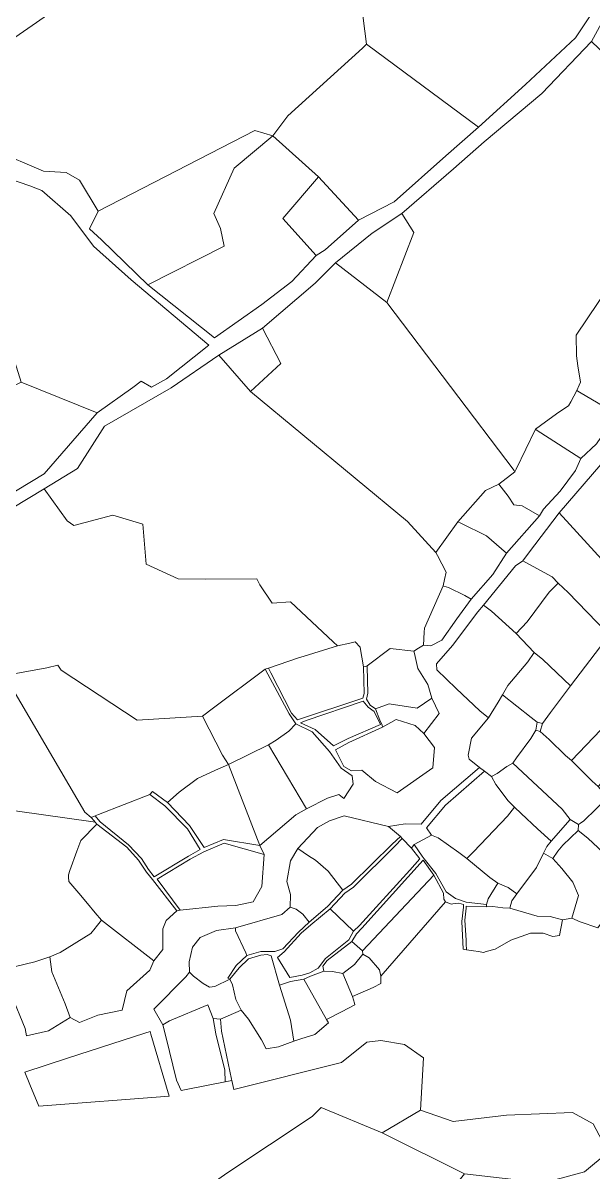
# Model space of a CAD drawing. Header units: metres. Extents: x 542555 to 550520, y 1840485 to 1846995.
# Drawn here: x 549299 to 549451.6, y 1843062.6 to 1843370.3 of the extents above; entities that cross this region are included whole.
import ezdxf

# ---------------------------------------------------------------- set-up
doc = ezdxf.new("R2010")
doc.units = ezdxf.units.M
doc.header["$MEASUREMENT"] = 0
doc.layers.add('Level 30', color=7, linetype='Continuous', lineweight=0)

msp = doc.modelspace()

# ---------------------------------------------------------------- linework, layer by layer
at = {"layer": 'Level 30', "color": 7, "linetype": 'Continuous', "lineweight": 0, "flags": 128}
for points in [[(549424.18, 1843422.76), (549471.02, 1843411.04), (549452.26, 1843374.33), (549446.87, 1843366.35), (549433.49, 1843353.82), (549420.94, 1843342.46), (549390.97, 1843364.6), (549386.65, 1843398.08), (549395.66, 1843400.33), (549401.95, 1843409.93), (549404.04, 1843411.06), (549411, 1843410.89), (549424.18, 1843422.76)], [(549498.46, 1843402.5), (549501.01, 1843397.12), (549492.32, 1843381.28), (549484.08, 1843373.01), (549473.22, 1843364.45), (549464.21, 1843356.32), (549461.06, 1843355.95), (549456.8964, 1843359.8862), (549451.17, 1843365.3), (549458.15, 1843378.17), (549465.92, 1843393.87), (549476.21, 1843413.94), (549481.48, 1843418.64), (549481.7522, 1843418.4803), (549489.25, 1843414.08), (549498.46, 1843402.5)], [(549369.91, 1843345.44), (549365.93, 1843340.06), (549361.06, 1843341.52), (549319.18, 1843319.94), (549314.18, 1843328.22), (549310.6, 1843330.32), (549304.49, 1843330.69), (549291.52, 1843336.18), (549282.8741, 1843354.9098), (549282.2, 1843356.37), (549315.99, 1843379.8), (549338.43, 1843376.78), (549381.72, 1843409.55), (549386.65, 1843398.08), (549390.97, 1843364.6), (549389.857, 1843363.5874), (549369.91, 1843345.44)], [(549420.94, 1843342.46), (549412.201, 1843334.7088), (549398.38, 1843322.45), (549388.81, 1843317.57), (549378.13, 1843329.12), (549365.93, 1843340.06), (549369.91, 1843345.44), (549389.857, 1843363.5874), (549390.97, 1843364.6), (549420.94, 1843342.46)], [(549352.85, 1843310.57), (549332.44, 1843300.28), (549320.07, 1843312.27), (549316.83, 1843315.23), (549319.18, 1843319.94), (549361.06, 1843341.52), (549365.93, 1843340.06), (549355.55, 1843331.41), (549350.14, 1843319.34), (549351.87, 1843315.31), (549352.85, 1843310.57)], [(549365.93, 1843340.06), (549378.13, 1843329.12), (549368.55, 1843317.99), (549377.51, 1843308.13), (549371, 1843301.09), (549363, 1843295.01), (549350.32, 1843286.08), (549332.44, 1843300.28), (549352.85, 1843310.57), (549351.87, 1843315.31), (549350.14, 1843319.34), (549355.55, 1843331.41), (549365.93, 1843340.06)], [(549317.9, 1843310.57), (549327.96, 1843301.59), (549348.81, 1843284.12), (549337.4, 1843275.06), (549333.43, 1843272.91), (549330.66, 1843274.44), (549328.41, 1843272.8), (549318.89, 1843266.01), (549298.58, 1843274.21), (549294.24, 1843287.93), (549295.02, 1843292.88), (549289.57, 1843301.5), (549295.15, 1843305.42), (549288.82, 1843330.81), (549300.82, 1843326.72), (549304.06, 1843325.47), (549311.8, 1843318.74), (549317.9, 1843310.57)], [(549378.13, 1843329.12), (549388.81, 1843317.57), (549379.88, 1843309.56), (549377.51, 1843308.13), (549368.55, 1843317.99), (549378.13, 1843329.12)], [(549403.65, 1843314.26), (549396.4, 1843295.54), (549382.64, 1843306.09), (549392.47, 1843314.1), (549400.43, 1843319.29), (549403.65, 1843314.26)], [(549396.4, 1843295.54), (549430.4554, 1843250.5599), (549430.69, 1843250.25), (549426.35, 1843246.89), (549422.8, 1843245.19), (549415.38, 1843236.84), (549409.56, 1843228.61), (549401.96, 1843236.95), (549359.95, 1843271.7), (549368.02, 1843279.19), (549363.1, 1843288.66), (549377.23, 1843300.71), (549382.64, 1843306.09), (549396.4, 1843295.54)], [(549475.7, 1843290.04), (549475.78, 1843287.95), (549472.45, 1843283.03), (549471.32, 1843280.59), (549462.77, 1843269.29), (549457.99, 1843265.61), (549447.9733, 1843271.512), (549447.23, 1843271.95), (549447.8627, 1843273.3594), (549448.24, 1843274.2), (549447.5483, 1843278.608), (549447.14, 1843281.21), (549447.06, 1843286.76), (549455.95, 1843299.87), (549457.27, 1843299.44), (549461.78, 1843297.09), (549469.64, 1843293.21), (549474.42, 1843290.63), (549475.7, 1843290.04)], [(549368.02, 1843279.19), (549359.95, 1843271.7), (549351.46, 1843281.41), (549363.1, 1843288.66), (549368.02, 1843279.19)], [(549409.56, 1843228.61), (549409.9493, 1843227.8721), (549412.33, 1843223.36), (549411.8708, 1843221.3827), (549411.48, 1843219.7), (549406.47, 1843208.41), (549406.4195, 1843207.3655), (549406.25, 1843203.86), (549404.8697, 1843203.0276), (549403.63, 1843202.28), (549397.27, 1843202.96), (549391.13, 1843198.28), (549391.0634, 1843198.264), (549390.17, 1843198.05), (549389.3118, 1843203.1991), (549389.3, 1843203.27), (549387.92, 1843204.76), (549386.4693, 1843204.4159), (549383.24, 1843203.65), (549382.0328, 1843204.7759), (549370.63, 1843215.41), (549365.7, 1843215.09), (549362.45, 1843219.99), (549361.66, 1843221.61), (549347.83, 1843221.49), (549340.59, 1843221.63), (549332, 1843225.49), (549331.1, 1843236.23), (549323.09, 1843238.58), (549312.6, 1843235.84), (549310.84, 1843237.11), (549304.68, 1843245.66), (549313.61, 1843251.14), (549320.82, 1843262.44), (549338.7, 1843272.66), (549351.46, 1843281.41), (549359.95, 1843271.7), (549401.96, 1843236.95), (549409.56, 1843228.61)], [(549298.58, 1843274.21), (549318.89, 1843266.01), (549304.7, 1843249.64), (549285.87, 1843238.38), (549275.36, 1843233.38), (549264.98, 1843257.97), (549298.58, 1843274.21)], [(549447.23, 1843271.95), (549447.9733, 1843271.512), (549457.99, 1843265.61), (549456.16, 1843263.04), (549452.53, 1843257.67), (549448.34, 1843253.82), (549436.4176, 1843261.4613), (549436.17, 1843261.62), (549438.8781, 1843263.5753), (549442.43, 1843266.14), (549444.99, 1843267.83), (549445.6145, 1843268.9786), (549447.23, 1843271.95)], [(549436.17, 1843261.62), (549436.4176, 1843261.4613), (549448.34, 1843253.82), (549446.92, 1843250.54), (549442.83, 1843245), (549438.33, 1843240.21), (549437.27, 1843238.41), (549432.65, 1843241.12), (549430.37, 1843241.42), (549428.91, 1843243.67), (549426.35, 1843246.89), (549430.69, 1843250.25), (549431.0355, 1843250.9668), (549436.17, 1843261.62)], [(549457.29, 1843250.19), (549461.76, 1843246.06), (549465.52, 1843242.68), (549467.58, 1843240.57), (549458.88, 1843229.59), (549456.78, 1843227.47), (549454.82, 1843225.76), (549442.52, 1843239.28), (549453.71, 1843252.22), (549457.29, 1843250.19)], [(549426.35, 1843246.89), (549428.91, 1843243.67), (549430.37, 1843241.42), (549432.65, 1843241.12), (549437.27, 1843238.41), (549428.4, 1843228.48), (549423.12, 1843233.07), (549416.1743, 1843236.4531), (549415.38, 1843236.84), (549422.8, 1843245.19), (549426.35, 1843246.89)], [(549454.82, 1843225.76), (549462.85, 1843216.1), (549461.02, 1843213.09), (549459.51, 1843211.01), (549457.52, 1843208.45), (549455.22, 1843207.34), (549444.98, 1843217.97), (549442.27, 1843220.43), (549440.67, 1843222.15), (549435.55, 1843224.88), (549432.8, 1843226.38), (549434.36, 1843228.49), (549442.52, 1843239.28), (549454.82, 1843225.76)], [(549415.38, 1843236.84), (549416.1743, 1843236.4531), (549423.12, 1843233.07), (549428.4, 1843228.48), (549424.81, 1843222.75), (549418.94, 1843216.15), (549417.3, 1843217.17), (549412.96, 1843219.3), (549411.6551, 1843219.6527), (549411.48, 1843219.7), (549411.8708, 1843221.3827), (549412.33, 1843223.36), (549409.9493, 1843227.8721), (549409.56, 1843228.61), (549415.38, 1843236.84)], [(549432.8, 1843226.38), (549435.55, 1843224.88), (549440.67, 1843222.15), (549442.27, 1843220.43), (549439.87, 1843217.99), (549433.93, 1843210.08), (549431.05, 1843206.99), (549424.45, 1843212.92), (549422.27, 1843214.51), (549430.84, 1843225.04), (549432.8, 1843226.38)], [(549411.48, 1843219.7), (549411.6551, 1843219.6527), (549412.96, 1843219.3), (549417.3, 1843217.17), (549418.94, 1843216.15), (549415.14, 1843210.87), (549411.12, 1843205.18), (549408.15, 1843203.67), (549406.25, 1843203.86), (549406.4195, 1843207.3655), (549406.47, 1843208.41), (549411.48, 1843219.7)], [(549455.22, 1843207.34), (549454.77, 1843205), (549445.53, 1843192.98), (549438.15, 1843199.99), (549435.88, 1843201.92), (549431.05, 1843206.99), (549433.93, 1843210.08), (549439.87, 1843217.99), (549442.27, 1843220.43), (549444.98, 1843217.97), (549455.22, 1843207.34)], [(549428.78, 1843193.02), (549427.34, 1843190.53), (549426.23, 1843188.63), (549423.62, 1843184.43), (549421.34, 1843186.27), (549414.99, 1843192.26), (549409.75, 1843197.24), (549409.72, 1843198.83), (549414, 1843203.77), (549420.77, 1843212.72), (549422.27, 1843214.51), (549424.45, 1843212.92), (549431.05, 1843206.99), (549435.88, 1843201.92), (549434.12, 1843199.35), (549428.78, 1843193.02)], [(549390.17, 1843198.05), (549390.36, 1843190.89), (549390.03, 1843189.66), (549372.54, 1843183.89), (549370.88, 1843185.66), (549365.3348, 1843196.4713), (549364.72, 1843197.67), (549372.7792, 1843200.4428), (549373.12, 1843200.56), (549383.24, 1843203.65), (549386.4693, 1843204.4159), (549387.92, 1843204.76), (549389.3, 1843203.27), (549389.3118, 1843203.1991), (549390.17, 1843198.05)], [(549454.77, 1843205), (549466.2, 1843193.79), (549461.5, 1843189.43), (549445.88, 1843173.02), (549444.25, 1843174.36), (549439.82, 1843178.62), (549437.46, 1843180.79), (549438.05, 1843182.87), (549440.25, 1843185.82), (549445.53, 1843192.98), (549454.77, 1843205)], [(549397.05, 1843188.12), (549393.39, 1843186.83), (549391.99, 1843187.77), (549390.94, 1843189.4), (549391.3, 1843191.05), (549391.1357, 1843198.0368), (549391.13, 1843198.28), (549397.27, 1843202.96), (549403.63, 1843202.28), (549403.784, 1843201.6278), (549404.74, 1843197.58), (549407.43, 1843193.32), (549408.43, 1843189.64), (549404.54, 1843187), (549397.05, 1843188.12)], [(549435.88, 1843201.92), (549438.15, 1843199.99), (549445.53, 1843192.98), (549440.25, 1843185.82), (549438.05, 1843182.87), (549436.64, 1843183.27), (549435.07, 1843184.48), (549427.34, 1843190.53), (549428.78, 1843193.02), (549434.12, 1843199.35), (549435.88, 1843201.92)], [(549340.85, 1843164.48), (549337.71, 1843161.72), (549333.73, 1843164.69), (549332.98, 1843163.94), (549319.2251, 1843158.534), (549318.35, 1843158.19), (549317.32, 1843157.78), (549315.61, 1843159.17), (549294.16, 1843195.71), (549305.41, 1843197.75), (549308.34, 1843198.46), (549309.25, 1843197.16), (549329.58, 1843183.79), (549347.06, 1843184.88), (549352.44, 1843174.41), (549354.03, 1843171.96), (549350.57, 1843170.41), (549345.78, 1843168.14), (549340.85, 1843164.48)], [(549366.79, 1843178.39), (549364.77, 1843177.21), (549354.03, 1843171.96), (549352.44, 1843174.41), (549347.06, 1843184.88), (549350.0547, 1843187.1247), (549363.83, 1843197.45), (549364.5764, 1843196.0492), (549370.23, 1843185.44), (549372.03, 1843182.78), (549370.14, 1843180.88), (549366.79, 1843178.39)], [(549317.32, 1843157.78), (549318.0461, 1843156.8636), (549318.35, 1843156.48), (549317.8276, 1843156.554), (549291.18, 1843160.33), (549290.39, 1843171.67), (549282.41, 1843194.62), (549294.16, 1843195.71), (549315.61, 1843159.17), (549317.32, 1843157.78)], [(549471.49, 1843188.52), (549471.52, 1843186.47), (549452.94, 1843166.04), (549451.35, 1843167.48), (549447.76, 1843171.05), (549445.88, 1843173.02), (549461.5, 1843189.43), (549466.2, 1843193.79), (549470.74, 1843189.24), (549471.49, 1843188.52)], [(549382.1, 1843176.89), (549377.19, 1843181.26), (549373.27, 1843183.09), (549374.79, 1843183.72), (549390.11, 1843188.83), (549391.41, 1843187.29), (549393.04, 1843186.11), (549394.69, 1843182.64), (549386.03, 1843178.9), (549382.1, 1843176.89)], [(549408.43, 1843189.64), (549410.41, 1843185.58), (549406.34, 1843180.21), (549404.01, 1843182.35), (549398.91, 1843183.92), (549395.21, 1843181.95), (549395.14, 1843182.43), (549394.55, 1843183.82), (549393.39, 1843186.83), (549397.05, 1843188.12), (549404.54, 1843187), (549408.43, 1843189.64)], [(549436.64, 1843183.27), (549436.27, 1843181.11), (549434.93, 1843178.87), (549431.11, 1843173.7), (549430.14, 1843172.29), (549428.57, 1843171.43), (549425.98, 1843169.52), (549424.45, 1843168.75), (549422.57, 1843170.1), (549421.24, 1843171.11), (549418.48, 1843173.32), (549418.21, 1843174.43), (549419.06, 1843179), (549423.62, 1843184.43), (549426.23, 1843188.63), (549427.34, 1843190.53), (549435.07, 1843184.48), (549436.64, 1843183.27)], [(549376.4, 1843180.62), (549381.07, 1843175.4), (549384.23, 1843170.9), (549387.1, 1843168.92), (549387.41, 1843166.68), (549384.9, 1843162.8), (549383.53, 1843163.93), (549380.49, 1843162.94), (549374.9, 1843160.06), (549364.77, 1843177.21), (549366.79, 1843178.39), (549370.14, 1843180.88), (549372.03, 1843182.78), (549376.4, 1843180.62)], [(549409.2, 1843176.49), (549408.7, 1843171.05), (549399.14, 1843164.36), (549393.35, 1843167.39), (549389.75, 1843170.43), (549386.94, 1843170.23), (549384.93, 1843171.38), (549382.66, 1843175.84), (549386.23, 1843177.83), (549395.21, 1843181.95), (549398.91, 1843183.92), (549404.01, 1843182.35), (549406.34, 1843180.21), (549409.2, 1843176.49)], [(549436.64, 1843183.27), (549438.05, 1843182.87), (549437.46, 1843180.79), (549436.27, 1843181.11), (549436.64, 1843183.27)], [(549448.2279, 1843156.2129), (549447.75, 1843155.9), (549445.49, 1843157.19), (549443.32, 1843159.94), (549430.14, 1843172.29), (549431.11, 1843173.7), (549434.93, 1843178.87), (549436.27, 1843181.11), (549437.46, 1843180.79), (549439.82, 1843178.62), (549444.25, 1843174.36), (549445.88, 1843173.02), (549447.76, 1843171.05), (549451.35, 1843167.48), (549452.94, 1843166.04), (549454.76, 1843164.02), (549455.51, 1843163.08), (549452.4641, 1843160.0819), (549449.14, 1843156.81), (549448.2279, 1843156.2129)], [(549364.77, 1843177.21), (549374.9, 1843160.06), (549372.09, 1843158.44), (549362.45, 1843150.23), (549354.03, 1843171.96), (549364.77, 1843177.21)], [(549354.03, 1843171.96), (549362.45, 1843150.23), (549352.67, 1843151.85), (549347.48, 1843149.74), (549343.64, 1843155.65), (549337.71, 1843161.72), (549340.85, 1843164.48), (549345.78, 1843168.14), (549350.57, 1843170.41), (549354.03, 1843171.96)], [(549421.24, 1843171.11), (549422.57, 1843170.1), (549412.15, 1843161.07), (549407.05, 1843154.99), (549408.4, 1843153.04), (549403.73, 1843150.51), (549403.02, 1843149.57), (549400.51, 1843152.12), (549400.07, 1843152.64), (549396.84, 1843155.31), (549401.32, 1843156.08), (549405.58, 1843155.97), (549410.87, 1843162.31), (549421.24, 1843171.11)], [(549419.64, 1843148.52), (549417.86, 1843146.81), (549415.7, 1843148.39), (549410.12, 1843152.3), (549408.4, 1843153.04), (549407.05, 1843154.99), (549412.15, 1843161.07), (549422.57, 1843170.1), (549424.45, 1843168.75), (549425.61, 1843166.53), (549428.93, 1843162.18), (549430.62, 1843160.52), (549428.69, 1843158.11), (549419.64, 1843148.52)], [(549445.49, 1843157.19), (549440.43, 1843151.44), (549436.78, 1843154.7), (549432.39, 1843158.8), (549430.62, 1843160.52), (549428.93, 1843162.18), (549425.61, 1843166.53), (549424.45, 1843168.75), (549425.98, 1843169.52), (549428.57, 1843171.43), (549430.14, 1843172.29), (549443.32, 1843159.94), (549445.49, 1843157.19)], [(549363.59, 1843147.88), (549352.85, 1843150.9), (549347.4, 1843148.58), (549343.78, 1843146.6), (549334.92, 1843141.23), (549341.12, 1843132.99), (549340.19, 1843132.79), (549333.65, 1843141.14), (549332.11, 1843143.13), (549329.97, 1843146.34), (549326.82, 1843149.84), (549318.76, 1843155.98), (549318.35, 1843156.48), (549318.0461, 1843156.8636), (549317.32, 1843157.78), (549318.35, 1843158.19), (549318.6855, 1843157.7694), (549319.65, 1843156.56), (549327.3, 1843150.47), (549330.72, 1843146.79), (549332.58, 1843143.82), (549334.11, 1843141.91), (549343.36, 1843147.4), (549346.43, 1843149.2), (549343.07, 1843154.72), (549337, 1843160.87), (549332.98, 1843163.94), (549333.73, 1843164.69), (549337.71, 1843161.72), (549343.64, 1843155.65), (549347.48, 1843149.74), (549352.67, 1843151.85), (549362.45, 1843150.23), (549363.59, 1843147.88)], [(549337, 1843160.87), (549343.07, 1843154.72), (549346.43, 1843149.2), (549343.36, 1843147.4), (549334.11, 1843141.91), (549332.58, 1843143.82), (549330.72, 1843146.79), (549327.3, 1843150.47), (549319.65, 1843156.56), (549318.6855, 1843157.7694), (549318.35, 1843158.19), (549319.2251, 1843158.534), (549332.98, 1843163.94), (549337, 1843160.87)], [(549439.2, 1843150.02), (549438.3, 1843148.23), (549436.51, 1843144.39), (549431.24, 1843137.36), (549428.85, 1843139.06), (549426.12, 1843140.15), (549423.94, 1843141.72), (549419.88, 1843145.08), (549417.86, 1843146.81), (549419.64, 1843148.52), (549428.69, 1843158.11), (549430.62, 1843160.52), (549432.39, 1843158.8), (549436.78, 1843154.7), (549440.43, 1843151.44), (549439.2, 1843150.02)], [(549396.84, 1843155.31), (549400.07, 1843152.64), (549397.88, 1843150.65), (549386.96, 1843139.9), (549384.65, 1843138.27), (549380.72, 1843143.4), (549377.36, 1843146.32), (549375.46, 1843147.5), (549372.58, 1843149.44), (549377.88, 1843155.06), (549381.09, 1843156.85), (549385.03, 1843158.21), (549396.84, 1843155.31)], [(549333.65, 1843141.14), (549340.19, 1843132.79), (549337.35, 1843130.19), (549336.47, 1843127.99), (549336.48, 1843122.39), (549334.04, 1843119.38), (549320, 1843130.28), (549318.3897, 1843132.2245), (549316.29, 1843134.76), (549313.9934, 1843137.4716), (549311.31, 1843140.64), (549311.2513, 1843141.8207), (549311.22, 1843142.45), (549311.6037, 1843143.5368), (549313.43, 1843148.71), (549314.55, 1843151.56), (549318.76, 1843155.98), (549326.82, 1843149.84), (549329.97, 1843146.34), (549332.11, 1843143.13), (549333.65, 1843141.14)], [(549445.49, 1843157.19), (549447.75, 1843155.9), (549447.66, 1843154.27), (549443.48, 1843150.38), (549442.14, 1843148.77), (549440.8, 1843146.75), (549438.3, 1843148.23), (549439.2, 1843150.02), (549440.43, 1843151.44), (549445.49, 1843157.19)], [(549423.05, 1843134.47), (549423.08, 1843133.83), (549417.66, 1843133.99), (549417.6185, 1843133.529), (549417.33, 1843130.32), (549417.6271, 1843124.9173), (549417.6781, 1843123.9909), (549417.77, 1843122.32), (549416.84, 1843122.51), (549416.48, 1843129.95), (549416.8905, 1843133.7533), (549416.97, 1843134.49), (549415.71, 1843134.82), (549414.1152, 1843134.6084), (549413.6, 1843134.54), (549412.13, 1843135.22), (549411.65, 1843135.91), (549411.59, 1843137.49), (549408.97, 1843142.28), (549406.17, 1843146.35), (549389.74, 1843128.15), (549388.33, 1843126.64), (549387.04, 1843124.58), (549380.45, 1843119.5), (549379.29, 1843117.98), (549379.58, 1843116.61), (549376.02, 1843115.34), (549374.21, 1843114.5), (549370.62, 1843113.83), (549367.69, 1843112.87), (549365.41, 1843120.7), (549364.36, 1843121.12), (549362.71, 1843120.96), (549359.41, 1843119.96), (549356.86, 1843117.54), (549354.41, 1843114.46), (549353.9, 1843114.73), (549356.07, 1843118.11), (549358.96, 1843120.84), (549362.7, 1843121.86), (549364.6, 1843121.87), (549366.48, 1843121.92), (549368.54, 1843122.59), (549372.8, 1843127.09), (549375.64, 1843129.78), (549380.51, 1843133.95), (549384.65, 1843138.27), (549386.96, 1843139.9), (549397.88, 1843150.65), (549400.07, 1843152.64), (549400.51, 1843152.12), (549398.54, 1843150.11), (549387.48, 1843139.15), (549385.16, 1843137.47), (549381.26, 1843133.29), (549376.08, 1843129.02), (549373.49, 1843126.79), (549368.94, 1843121.82), (549367.18, 1843120.28), (549370.47, 1843114.9), (549373.77, 1843115.53), (549375.78, 1843116.19), (549378.01, 1843117.41), (549379.97, 1843120.01), (549386.22, 1843125.03), (549387.48, 1843127.38), (549389.13, 1843128.81), (549402.61, 1843143.64), (549405.23, 1843146.68), (549403.02, 1843149.57), (549403.73, 1843150.51), (549405.88, 1843147.37), (549406.43, 1843146.73), (549409.55, 1843142.76), (549412.32, 1843137.89), (549414.77, 1843136.05), (549417.66, 1843135.07), (549423.05, 1843134.47)], [(549403.02, 1843149.57), (549405.23, 1843146.68), (549402.61, 1843143.64), (549389.13, 1843128.81), (549387.48, 1843127.38), (549381.26, 1843133.29), (549385.16, 1843137.47), (549387.48, 1843139.15), (549398.54, 1843150.11), (549400.51, 1843152.12), (549403.02, 1843149.57)], [(549417.86, 1843146.81), (549419.88, 1843145.08), (549423.94, 1843141.72), (549426.12, 1843140.15), (549423.54, 1843136.01), (549423.05, 1843134.47), (549417.66, 1843135.07), (549414.77, 1843136.05), (549412.32, 1843137.89), (549409.55, 1843142.76), (549406.43, 1843146.73), (549405.88, 1843147.37), (549403.73, 1843150.51), (549408.4, 1843153.04), (549410.12, 1843152.3), (549415.7, 1843148.39), (549417.86, 1843146.81)], [(549462.37, 1843140.92), (549452.91, 1843128.19), (549448.2, 1843129.81), (549445.94, 1843130.82), (549447.68, 1843136.85), (549446.17, 1843140.46), (549443.29, 1843144.11), (549440.8, 1843146.75), (549442.14, 1843148.77), (549443.48, 1843150.38), (549447.66, 1843154.27), (549450.25, 1843152.2), (549462.37, 1843140.92)], [(549352.85, 1843150.9), (549363.59, 1843147.88), (549362.93, 1843139.28), (549360.62, 1843135.21), (549356, 1843134.21), (549351.22, 1843134.07), (549341.12, 1843132.99), (549334.92, 1843141.23), (549343.78, 1843146.6), (549347.4, 1843148.58), (549352.85, 1843150.9)], [(549372.58, 1843149.44), (549375.46, 1843147.5), (549377.36, 1843146.32), (549380.72, 1843143.4), (549384.65, 1843138.27), (549380.51, 1843133.95), (549375.64, 1843129.78), (549373.9, 1843131.87), (549372.11, 1843133.2), (549370.53, 1843133.75), (549370.59, 1843137.18), (549369.67, 1843140.66), (549370.62, 1843146.12), (549372.58, 1843149.44)], [(549440.8, 1843146.75), (549443.29, 1843144.11), (549446.17, 1843140.46), (549447.68, 1843136.85), (549445.94, 1843130.82), (549443.4, 1843130.37), (549440.11, 1843131.22), (549436.61, 1843131.38), (549431.48, 1843132.89), (549429.34, 1843133.47), (549429.89, 1843135.43), (549431.24, 1843137.36), (549436.51, 1843144.39), (549438.3, 1843148.23), (549440.8, 1843146.75)], [(549408.97, 1843142.28), (549389.92, 1843122.05), (549387.04, 1843124.58), (549388.33, 1843126.64), (549389.74, 1843128.15), (549406.17, 1843146.35), (549408.97, 1843142.28)], [(549412.13, 1843135.22), (549394.79, 1843115.3), (549394.45, 1843117), (549391.68, 1843120.22), (549389.99, 1843121.19), (549389.92, 1843122.05), (549408.97, 1843142.28), (549411.59, 1843137.49), (549411.65, 1843135.91), (549412.13, 1843135.22)], [(549426.12, 1843140.15), (549428.85, 1843139.06), (549431.24, 1843137.36), (549429.89, 1843135.43), (549429.34, 1843133.47), (549427.43, 1843133.6), (549424.82, 1843133.91), (549423.08, 1843133.83), (549423.05, 1843134.47), (549423.54, 1843136.01), (549426.12, 1843140.15)], [(549370.53, 1843133.75), (549372.11, 1843133.2), (549373.9, 1843131.87), (549375.64, 1843129.78), (549372.8, 1843127.09), (549368.54, 1843122.59), (549366.48, 1843121.92), (549364.6, 1843121.87), (549362.7, 1843121.86), (549358.96, 1843120.84), (549358.64, 1843121.58), (549355.94, 1843127.41), (549355.87, 1843128.24), (549368.27, 1843131.78), (549370.53, 1843133.75)], [(549381.26, 1843133.29), (549387.48, 1843127.38), (549386.22, 1843125.03), (549379.97, 1843120.01), (549378.01, 1843117.41), (549375.78, 1843116.19), (549373.77, 1843115.53), (549370.47, 1843114.9), (549367.18, 1843120.28), (549368.94, 1843121.82), (549373.49, 1843126.79), (549376.08, 1843129.02), (549381.26, 1843133.29)], [(549419.6039, 1843122.0569), (549417.77, 1843122.32), (549417.6781, 1843123.9909), (549417.6271, 1843124.9173), (549417.33, 1843130.32), (549417.6185, 1843133.529), (549417.66, 1843133.99), (549423.08, 1843133.83), (549424.82, 1843133.91), (549427.43, 1843133.6), (549429.34, 1843133.47), (549431.48, 1843132.89), (549436.61, 1843131.38), (549440.11, 1843131.22), (549443.4, 1843130.37), (549442.59, 1843126.19), (549440.81, 1843125.88), (549438.24, 1843126.79), (549434.87, 1843126.79), (549429.58, 1843124.92), (549425.4, 1843122.55), (549423.0045, 1843121.87), (549422.3, 1843121.67), (549420.9062, 1843121.87), (549419.6039, 1843122.0569)], [(549320, 1843130.28), (549334.04, 1843119.38), (549333.02, 1843116.88), (549326.86, 1843111.42), (549325.56, 1843106.2), (549319.03, 1843104.86), (549314.19, 1843102.94), (549311.63, 1843104.23), (549310.3, 1843107.92), (549306.79, 1843116.45), (549306.23, 1843120.5), (549309.02, 1843121.67), (549317.22, 1843126.75), (549318.3163, 1843128.142), (549318.5805, 1843128.4775), (549320, 1843130.28)], [(549355.87, 1843128.24), (549355.94, 1843127.41), (549358.64, 1843121.58), (549358.96, 1843120.84), (549356.07, 1843118.11), (549353.9, 1843114.73), (549354.41, 1843114.46), (549350.38, 1843112.55), (549348.97, 1843112.37), (549347.27, 1843113.37), (549344.67, 1843115.33), (549343.62, 1843116.36), (549343.49, 1843119.1), (549344.37, 1843123.04), (549346.44, 1843125.67), (549350.82, 1843127.52), (549355.87, 1843128.24)], [(549389.92, 1843122.05), (549389.99, 1843121.19), (549387.78, 1843118.44), (549384.65, 1843115.98), (549381.83, 1843116.59), (549379.58, 1843116.61), (549379.29, 1843117.98), (549380.45, 1843119.5), (549387.04, 1843124.58), (549389.92, 1843122.05)], [(549306.23, 1843120.5), (549306.79, 1843116.45), (549310.3, 1843107.92), (549311.63, 1843104.23), (549305.89, 1843100.64), (549300.01, 1843099.36), (549299.64, 1843101.28), (549295.92, 1843110.26), (549293.8377, 1843116.6052), (549293.8, 1843116.72), (549295.56, 1843117.57), (549296.7121, 1843117.8407), (549302.2, 1843119.13), (549306.23, 1843120.5)], [(549359.39, 1843103.79), (549357.42, 1843106.17), (549356.03, 1843109.1), (549355.07, 1843112.99), (549354.41, 1843114.46), (549356.86, 1843117.54), (549359.41, 1843119.96), (549362.71, 1843120.96), (549364.36, 1843121.12), (549365.41, 1843120.7), (549367.69, 1843112.87), (549370.62, 1843103.56), (549371.51, 1843097.89), (549367.44, 1843096.38), (549364.1, 1843095.88), (549362.91, 1843098.25), (549359.39, 1843103.79)], [(549394.79, 1843115.3), (549394.8, 1843113.35), (549392.78, 1843112.25), (549387.25, 1843109.85), (549384.65, 1843115.98), (549387.78, 1843118.44), (549389.99, 1843121.19), (549391.68, 1843120.22), (549394.45, 1843117), (549394.79, 1843115.3)], [(549357.42, 1843106.17), (549351.89, 1843103.84), (549349.94, 1843103.94), (549348.48, 1843107.61), (549338.23, 1843103.31), (549336.45, 1843102.32), (549334.03, 1843106.48), (549342.63, 1843115.14), (549343.62, 1843116.36), (549344.67, 1843115.33), (549347.27, 1843113.37), (549348.97, 1843112.37), (549350.38, 1843112.55), (549354.41, 1843114.46), (549355.07, 1843112.99), (549356.03, 1843109.1), (549357.42, 1843106.17)], [(549380.29, 1843103.69), (549380.5373, 1843103.2682), (549380.8, 1843102.82), (549377.18, 1843099.72), (549373.3836, 1843098.4947), (549371.51, 1843097.89), (549370.62, 1843103.56), (549367.69, 1843112.87), (549370.62, 1843113.83), (549374.21, 1843114.5), (549380.29, 1843103.69)], [(549384.252, 1843105.7469), (549380.29, 1843103.69), (549374.21, 1843114.5), (549376.02, 1843115.34), (549379.58, 1843116.61), (549381.83, 1843116.59), (549384.65, 1843115.98), (549387.25, 1843109.85), (549387.7364, 1843108.0719), (549387.86, 1843107.62), (549384.252, 1843105.7469)], [(549337.2298, 1843099.1451), (549336.45, 1843102.32), (549338.23, 1843103.31), (549348.48, 1843107.61), (549349.94, 1843103.94), (549350.65, 1843099.91), (549353.05, 1843090.12), (549353.18, 1843087.07), (549342.7223, 1843084.9554), (549341.41, 1843084.69), (549340.1, 1843087.46), (549337.2298, 1843099.1451)], [(549353.5696, 1843087.1479), (549353.18, 1843087.07), (549353.05, 1843090.12), (549350.65, 1843099.91), (549349.94, 1843103.94), (549351.89, 1843103.84), (549352.13, 1843100.58), (549354.8639, 1843087.7307), (549354.93, 1843087.42), (549353.5696, 1843087.1479)], [(549333.2677, 1843099.8061), (549338.11, 1843083.16), (549303.29, 1843080.56), (549300.8775, 1843086.2969), (549299.48, 1843089.62), (549310.9431, 1843093.3409), (549331.6779, 1843100.0714), (549333.06, 1843100.52), (549333.2677, 1843099.8061)], [(549395.12, 1843073.38), (549417.19, 1843062.39), (549401.78, 1843042.94), (549382.01, 1843023.47), (549366.22, 1843000), (549361.66, 1842994.45), (549354.88, 1842989.73), (549350.77, 1843000), (549343.35, 1843018.53), (549333.39, 1843048.33), (549353.58, 1843062.58), (549376.46, 1843077.76), (549378.82, 1843080.17), (549395.12, 1843073.38)], [(549451.61, 1843075.77), (549455.61, 1843068.22), (549449.36, 1843063), (549443.05, 1843061.27), (549438.17, 1843060.01), (549417.19, 1843062.39), (549395.12, 1843073.38), (549405.45, 1843079.49), (549414.21, 1843076.41), (549428.41, 1843078.08), (549446.11, 1843078.8), (549451.61, 1843075.77)]]:
    msp.add_lwpolyline(points, close=True, dxfattribs=at)
for points in [[(549455.95, 1843299.87), (549447.06, 1843286.76), (549447.14, 1843281.21), (549447.5483, 1843278.608), (549448.24, 1843274.2), (549447.8627, 1843273.3594), (549447.23, 1843271.95), (549445.6145, 1843268.9786), (549444.99, 1843267.83), (549442.43, 1843266.14), (549438.8781, 1843263.5753), (549436.17, 1843261.62), (549431.0355, 1843250.9668), (549430.69, 1843250.25), (549430.4554, 1843250.5599), (549396.4, 1843295.54), (549403.65, 1843314.26), (549400.43, 1843319.29), (549414.213, 1843331.2736), (549422.49, 1843338.47), (549437.87, 1843351.46), (549451.17, 1843365.3), (549456.8964, 1843359.8862)], [(549287.01, 1843235.05), (549304.68, 1843245.66), (549304.68, 1843245.66), (549310.84, 1843237.11), (549312.6, 1843235.84), (549323.09, 1843238.58), (549331.1, 1843236.23), (549332, 1843225.49), (549340.59, 1843221.63), (549347.83, 1843221.49), (549361.66, 1843221.61), (549362.45, 1843219.99), (549365.7, 1843215.09), (549370.63, 1843215.41), (549382.0328, 1843204.7759), (549383.24, 1843203.65), (549373.12, 1843200.56), (549372.7792, 1843200.4428), (549364.72, 1843197.67), (549363.83, 1843197.45), (549350.0547, 1843187.1247), (549347.06, 1843184.88), (549329.58, 1843183.79), (549309.25, 1843197.16), (549308.34, 1843198.46), (549305.41, 1843197.75), (549294.16, 1843195.71)], [(549291.18, 1843160.33), (549317.8276, 1843156.554), (549318.35, 1843156.48), (549318.76, 1843155.98), (549314.55, 1843151.56), (549313.43, 1843148.71), (549311.6037, 1843143.5368), (549311.22, 1843142.45), (549311.2513, 1843141.8207), (549311.31, 1843140.64), (549313.9934, 1843137.4716), (549316.29, 1843134.76), (549318.3897, 1843132.2245), (549320, 1843130.28), (549318.5805, 1843128.4775), (549318.3163, 1843128.142), (549317.22, 1843126.75), (549309.02, 1843121.67), (549309.02, 1843121.67), (549306.23, 1843120.5), (549302.2, 1843119.13), (549296.7121, 1843117.8407)], [(549462.37, 1843140.92), (549450.25, 1843152.2), (549447.66, 1843154.27), (549447.75, 1843155.9), (549448.2279, 1843156.2129), (549449.14, 1843156.81), (549452.4641, 1843160.0819)], [(549451.61, 1843075.77), (549446.11, 1843078.8), (549428.41, 1843078.08), (549414.21, 1843076.41), (549405.45, 1843079.49), (549406.26, 1843093.46), (549401.14, 1843097.02), (549394.79, 1843098.07), (549391.04, 1843097.62), (549384.24, 1843092.24), (549355.46, 1843084.97), (549354.93, 1843087.42), (549354.8639, 1843087.7307), (549352.13, 1843100.58), (549351.89, 1843103.84), (549357.42, 1843106.17), (549359.39, 1843103.79), (549362.91, 1843098.25), (549364.1, 1843095.88), (549367.44, 1843096.38), (549371.51, 1843097.89), (549373.3836, 1843098.4947), (549377.18, 1843099.72), (549380.8, 1843102.82), (549380.5373, 1843103.2682), (549380.29, 1843103.69), (549384.252, 1843105.7469), (549387.86, 1843107.62), (549387.7364, 1843108.0719), (549387.25, 1843109.85), (549392.78, 1843112.25), (549394.8, 1843113.35), (549394.79, 1843115.3), (549412.13, 1843135.22), (549413.6, 1843134.54), (549414.1152, 1843134.6084), (549415.71, 1843134.82), (549416.97, 1843134.49), (549416.8905, 1843133.7533), (549416.48, 1843129.95), (549416.84, 1843122.51), (549417.77, 1843122.32), (549419.6039, 1843122.0569), (549420.9062, 1843121.87), (549422.3, 1843121.67), (549423.0045, 1843121.87), (549425.4, 1843122.55), (549429.58, 1843124.92), (549434.87, 1843126.79), (549438.24, 1843126.79), (549440.81, 1843125.88), (549442.59, 1843126.19), (549443.4, 1843130.37), (549445.94, 1843130.82), (549448.2, 1843129.81), (549452.91, 1843128.19)], [(549443.05, 1843061.27), (549449.36, 1843063), (549455.61, 1843068.22)]]:
    msp.add_lwpolyline(points, dxfattribs=at)

doc.saveas('drawing.dxf')
